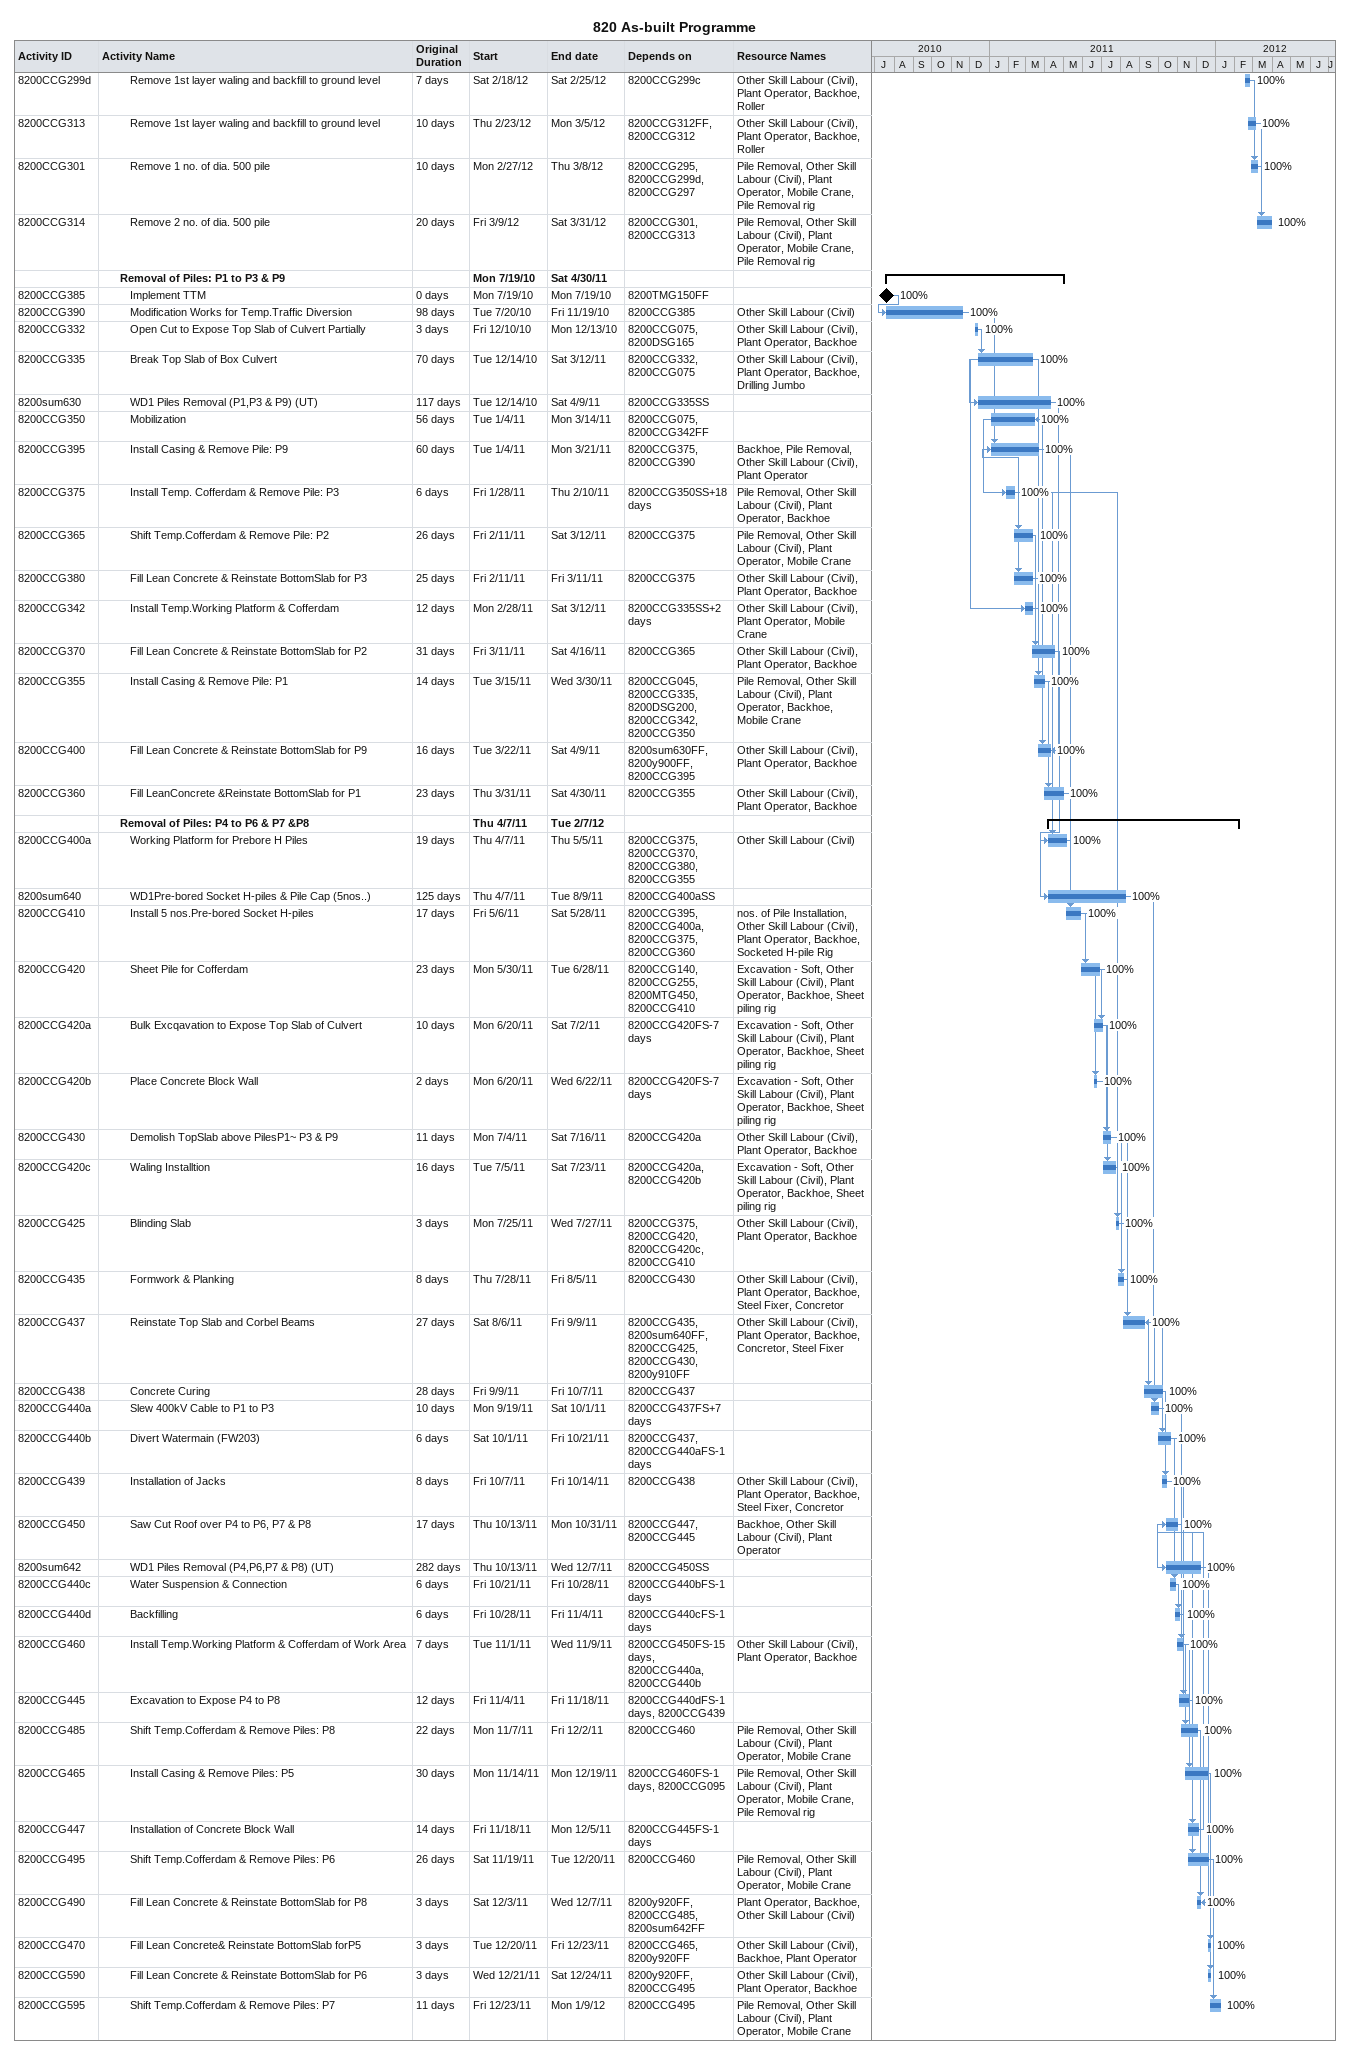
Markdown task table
820 As-built Programme

| ID | Level | Task | Original duration | Start | Finish | Predecessors | Resources | % complete |
|---|---|---|---|---|---|---|---|---|
| 8200CCG299d | 4 | Remove 1st layer waling and backfill to ground level | 7d | 2012-02-18 | 2012-02-25 | 8200CCG299c | Other Skill Labour (Civil), Plant Operator, Backhoe, Roller | 100 |
| 8200CCG313 | 4 | Remove 1st layer waling and backfill to ground level | 10d | 2012-02-23 | 2012-03-05 | 8200CCG312FF, 8200CCG312 | Other Skill Labour (Civil), Plant Operator, Backhoe, Roller | 100 |
| 8200CCG301 | 4 | Remove 1 no. of dia. 500 pile | 10d | 2012-02-27 | 2012-03-08 | 8200CCG295, 8200CCG299d, 8200CCG297 | Pile Removal, Other Skill Labour (Civil), Plant Operator, Mobile Crane, Pile Removal rig | 100 |
| 8200CCG314 | 4 | Remove 2 no. of dia. 500 pile | 20d | 2012-03-09 | 2012-03-31 | 8200CCG301, 8200CCG313 | Pile Removal, Other Skill Labour (Civil), Plant Operator, Mobile Crane, Pile Removal rig | 100 |
|  | 3 | **Removal of Piles: P1 to P3 & P9** |  | 2010-07-19 | 2011-04-30 |  |  |  |
| 8200CCG385 | 4 | Implement TTM | 0d | 2010-07-19 | 2010-07-19 | 8200TMG150FF |  | 100 |
| 8200CCG390 | 4 | Modification Works for Temp.Traffic Diversion | 98d | 2010-07-20 | 2010-11-19 | 8200CCG385 | Other Skill Labour (Civil) | 100 |
| 8200CCG332 | 4 | Open Cut to Expose Top Slab of Culvert Partially | 3d | 2010-12-10 | 2010-12-13 | 8200CCG075, 8200DSG165 | Other Skill Labour (Civil), Plant Operator, Backhoe | 100 |
| 8200CCG335 | 4 | Break Top Slab of Box Culvert | 70d | 2010-12-14 | 2011-03-12 | 8200CCG332, 8200CCG075 | Other Skill Labour (Civil), Plant Operator, Backhoe, Drilling Jumbo | 100 |
| 8200sum630 | 4 | WD1 Piles Removal (P1,P3 & P9) (UT) | 117d | 2010-12-14 | 2011-04-09 | 8200CCG335SS |  | 100 |
| 8200CCG350 | 4 | Mobilization | 56d | 2011-01-04 | 2011-03-14 | 8200CCG075, 8200CCG342FF |  | 100 |
| 8200CCG395 | 4 | Install Casing & Remove Pile: P9 | 60d | 2011-01-04 | 2011-03-21 | 8200CCG375, 8200CCG390 | Backhoe, Pile Removal, Other Skill Labour (Civil), Plant Operator | 100 |
| 8200CCG375 | 4 | Install Temp. Cofferdam & Remove Pile: P3 | 6d | 2011-01-28 | 2011-02-10 | 8200CCG350SS+18d | Pile Removal, Other Skill Labour (Civil), Plant Operator, Backhoe | 100 |
| 8200CCG365 | 4 | Shift Temp.Cofferdam & Remove Pile: P2 | 26d | 2011-02-11 | 2011-03-12 | 8200CCG375 | Pile Removal, Other Skill Labour (Civil), Plant Operator, Mobile Crane | 100 |
| 8200CCG380 | 4 | Fill Lean Concrete & Reinstate BottomSlab for P3 | 25d | 2011-02-11 | 2011-03-11 | 8200CCG375 | Other Skill Labour (Civil), Plant Operator, Backhoe | 100 |
| 8200CCG342 | 4 | Install Temp.Working Platform & Cofferdam | 12d | 2011-02-28 | 2011-03-12 | 8200CCG335SS+2d | Other Skill Labour (Civil), Plant Operator, Mobile Crane | 100 |
| 8200CCG370 | 4 | Fill Lean Concrete & Reinstate BottomSlab for P2 | 31d | 2011-03-11 | 2011-04-16 | 8200CCG365 | Other Skill Labour (Civil), Plant Operator, Backhoe | 100 |
| 8200CCG355 | 4 | Install Casing & Remove Pile: P1 | 14d | 2011-03-15 | 2011-03-30 | 8200CCG045, 8200CCG335, 8200DSG200, 8200CCG342, 8200CCG350 | Pile Removal, Other Skill Labour (Civil), Plant Operator, Backhoe, Mobile Crane | 100 |
| 8200CCG400 | 4 | Fill Lean Concrete & Reinstate BottomSlab for P9 | 16d | 2011-03-22 | 2011-04-09 | 8200sum630FF, 8200y900FF, 8200CCG395 | Other Skill Labour (Civil), Plant Operator, Backhoe | 100 |
| 8200CCG360 | 4 | Fill LeanConcrete &Reinstate BottomSlab for P1 | 23d | 2011-03-31 | 2011-04-30 | 8200CCG355 | Other Skill Labour (Civil), Plant Operator, Backhoe | 100 |
|  | 3 | **Removal of Piles: P4 to P6 & P7 &P8** |  | 2011-04-07 | 2012-02-07 |  |  |  |
| 8200CCG400a | 4 | Working Platform for Prebore H Piles | 19d | 2011-04-07 | 2011-05-05 | 8200CCG375, 8200CCG370, 8200CCG380, 8200CCG355 | Other Skill Labour (Civil) | 100 |
| 8200sum640 | 4 | WD1Pre-bored Socket H-piles & Pile Cap (5nos..) | 125d | 2011-04-07 | 2011-08-09 | 8200CCG400aSS |  | 100 |
| 8200CCG410 | 4 | Install 5 nos.Pre-bored Socket H-piles | 17d | 2011-05-06 | 2011-05-28 | 8200CCG395, 8200CCG400a, 8200CCG375, 8200CCG360 | nos. of Pile Installation, Other Skill Labour (Civil), Plant Operator, Backhoe, Socketed H-pile Rig | 100 |
| 8200CCG420 | 4 | Sheet Pile for Cofferdam | 23d | 2011-05-30 | 2011-06-28 | 8200CCG140, 8200CCG255, 8200MTG450, 8200CCG410 | Excavation - Soft, Other Skill Labour (Civil), Plant Operator, Backhoe, Sheet piling rig | 100 |
| 8200CCG420a | 4 | Bulk Excqavation to Expose Top Slab of Culvert | 10d | 2011-06-20 | 2011-07-02 | 8200CCG420FS-7d | Excavation - Soft, Other Skill Labour (Civil), Plant Operator, Backhoe, Sheet piling rig | 100 |
| 8200CCG420b | 4 | Place Concrete Block Wall | 2d | 2011-06-20 | 2011-06-22 | 8200CCG420FS-7d | Excavation - Soft, Other Skill Labour (Civil), Plant Operator, Backhoe, Sheet piling rig | 100 |
| 8200CCG430 | 4 | Demolish TopSlab above PilesP1~ P3 & P9 | 11d | 2011-07-04 | 2011-07-16 | 8200CCG420a | Other Skill Labour (Civil), Plant Operator, Backhoe | 100 |
| 8200CCG420c | 4 | Waling Installtion | 16d | 2011-07-05 | 2011-07-23 | 8200CCG420a, 8200CCG420b | Excavation - Soft, Other Skill Labour (Civil), Plant Operator, Backhoe, Sheet piling rig | 100 |
| 8200CCG425 | 4 | Blinding Slab | 3d | 2011-07-25 | 2011-07-27 | 8200CCG375, 8200CCG420, 8200CCG420c, 8200CCG410 | Other Skill Labour (Civil), Plant Operator, Backhoe | 100 |
| 8200CCG435 | 4 | Formwork & Planking | 8d | 2011-07-28 | 2011-08-05 | 8200CCG430 | Other Skill Labour (Civil), Plant Operator, Backhoe, Steel Fixer, Concretor | 100 |
| 8200CCG437 | 4 | Reinstate Top Slab and Corbel Beams | 27d | 2011-08-06 | 2011-09-09 | 8200CCG435, 8200sum640FF, 8200CCG425, 8200CCG430, 8200y910FF | Other Skill Labour (Civil), Plant Operator, Backhoe, Concretor, Steel Fixer | 100 |
| 8200CCG438 | 4 | Concrete Curing | 28d | 2011-09-09 | 2011-10-07 | 8200CCG437 |  | 100 |
| 8200CCG440a | 4 | Slew 400kV Cable to P1 to P3 | 10d | 2011-09-19 | 2011-10-01 | 8200CCG437FS+7d |  | 100 |
| 8200CCG440b | 4 | Divert Watermain (FW203) | 6d | 2011-10-01 | 2011-10-21 | 8200CCG437, 8200CCG440aFS-1d |  | 100 |
| 8200CCG439 | 4 | Installation of Jacks | 8d | 2011-10-07 | 2011-10-14 | 8200CCG438 | Other Skill Labour (Civil), Plant Operator, Backhoe, Steel Fixer, Concretor | 100 |
| 8200CCG450 | 4 | Saw Cut Roof over P4 to P6, P7 & P8 | 17d | 2011-10-13 | 2011-10-31 | 8200CCG447, 8200CCG445 | Backhoe, Other Skill Labour (Civil), Plant Operator | 100 |
| 8200sum642 | 4 | WD1 Piles Removal (P4,P6,P7 & P8) (UT) | 282d | 2011-10-13 | 2011-12-07 | 8200CCG450SS |  | 100 |
| 8200CCG440c | 4 | Water Suspension & Connection | 6d | 2011-10-21 | 2011-10-28 | 8200CCG440bFS-1d |  | 100 |
| 8200CCG440d | 4 | Backfilling | 6d | 2011-10-28 | 2011-11-04 | 8200CCG440cFS-1d |  | 100 |
| 8200CCG460 | 4 | Install Temp.Working Platform & Cofferdam of Work Area | 7d | 2011-11-01 | 2011-11-09 | 8200CCG450FS-15d, 8200CCG440a, 8200CCG440b | Other Skill Labour (Civil), Plant Operator, Backhoe | 100 |
| 8200CCG445 | 4 | Excavation to Expose P4 to P8 | 12d | 2011-11-04 | 2011-11-18 | 8200CCG440dFS-1d, 8200CCG439 |  | 100 |
| 8200CCG485 | 4 | Shift Temp.Cofferdam & Remove Piles: P8 | 22d | 2011-11-07 | 2011-12-02 | 8200CCG460 | Pile Removal, Other Skill Labour (Civil), Plant Operator, Mobile Crane | 100 |
| 8200CCG465 | 4 | Install Casing & Remove Piles: P5 | 30d | 2011-11-14 | 2011-12-19 | 8200CCG460FS-1d, 8200CCG095 | Pile Removal, Other Skill Labour (Civil), Plant Operator, Mobile Crane, Pile Removal rig | 100 |
| 8200CCG447 | 4 | Installation of Concrete Block Wall | 14d | 2011-11-18 | 2011-12-05 | 8200CCG445FS-1d |  | 100 |
| 8200CCG495 | 4 | Shift Temp.Cofferdam & Remove Piles: P6 | 26d | 2011-11-19 | 2011-12-20 | 8200CCG460 | Pile Removal, Other Skill Labour (Civil), Plant Operator, Mobile Crane | 100 |
| 8200CCG490 | 4 | Fill Lean Concrete & Reinstate BottomSlab for P8 | 3d | 2011-12-03 | 2011-12-07 | 8200y920FF, 8200CCG485, 8200sum642FF | Plant Operator, Backhoe, Other Skill Labour (Civil) | 100 |
| 8200CCG470 | 4 | Fill Lean Concrete& Reinstate BottomSlab forP5 | 3d | 2011-12-20 | 2011-12-23 | 8200CCG465, 8200y920FF | Other Skill Labour (Civil), Backhoe, Plant Operator | 100 |
| 8200CCG590 | 4 | Fill Lean Concrete & Reinstate BottomSlab for P6 | 3d | 2011-12-21 | 2011-12-24 | 8200y920FF, 8200CCG495 | Other Skill Labour (Civil), Plant Operator, Backhoe | 100 |
| 8200CCG595 | 4 | Shift Temp.Cofferdam & Remove Piles: P7 | 11d | 2011-12-23 | 2012-01-09 | 8200CCG495 | Pile Removal, Other Skill Labour (Civil), Plant Operator, Mobile Crane | 100 |
